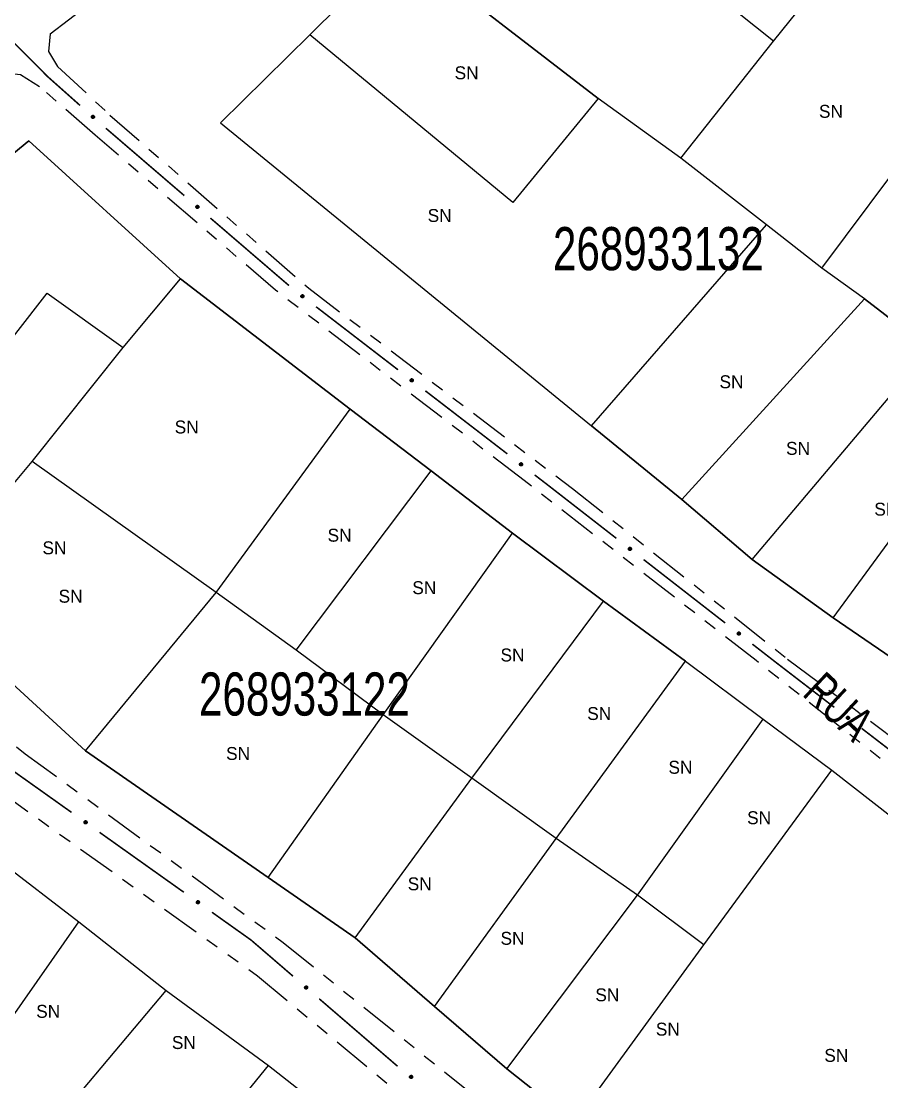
# Model space of a CAD drawing. Extents: x 207981 to 210201, y 4876477 to 4878908.
# Drawn here: x 209409.4 to 209509.3, y 4877421.4 to 4877544.4 of the extents above; entities that cross this region are included whole.
import ezdxf
from ezdxf.enums import TextEntityAlignment as Align

# ---------------------------------------------------------------- set-up
doc = ezdxf.new("R2010")
doc.units = 0
doc.header["$LTSCALE"] = 1.5
doc.header["$MEASUREMENT"] = 0
doc.linetypes.add('TRACO_25', pattern=[8, 3, -1, 1, -1, 1, -1])
for name, color, linetype in [('CD_MALHA_LOTES', 7, 'CONTINUOUS'), ('CD_TXT_QUADRA', 255, 'CONTINUOUS'), ('RU-QUADRA', 210, 'CONTINUOUS'), ('SV-EIXO-RUA-N-PAV', 6, 'CONTINUOUS'), ('SV-EST-MUNIC-PAV', 20, 'CONTINUOUS'), ('SV-RUA-NAO-PAV', 7, 'CONTINUOUS'), ('SV-TXT-RUA-N-PAV', 7, 'CONTINUOUS'), ('Th_NmrPort', 1, 'CONTINUOUS')]:
    doc.layers.add(name, color=color, linetype=linetype)
doc.styles.add('ARIAL', font='ARIAL.SHX')

msp = doc.modelspace()

# ---------------------------------------------------------------- linework, layer by layer
at = {"layer": 'CD_MALHA_LOTES', "linetype": 'Continuous', "flags": 128}
for points in [[(209496.668426, 4877542.118228), (209466.853167, 4877565.89801)], [(209496.668426, 4877542.118228), (209508.618672, 4877556.965503)], [(209442.892321, 4877542.842485), (209453.333698, 4877553.223507)], [(209476.328867, 4877535.479203), (209453.333698, 4877553.223507)], [(209502.281421, 4877515.803546), (209524.491978, 4877545.498095)], [(209442.892321, 4877542.842485), (209432.5113, 4877532.642528)], [(209466.430684, 4877523.408248), (209442.892321, 4877542.842485)], [(209485.925276, 4877528.538403), (209496.668426, 4877542.118228)], [(209476.328867, 4877535.479203), (209466.430684, 4877523.408248)], [(209485.925276, 4877528.538403), (209476.328867, 4877535.479203)], [(209432.5113, 4877532.642528), (209475.544255, 4877497.516049)], [(209410.2678, 4877530.556582), (209387.368751, 4877511.783071)], [(209427.882453, 4877514.564332), (209410.2678, 4877530.556582)], [(209495.883814, 4877520.812992), (209485.925276, 4877528.538403)], [(209475.544255, 4877497.516049), (209495.883814, 4877520.812992)], [(209502.281421, 4877515.803546), (209495.883814, 4877520.812992)], [(209507.230512, 4877512.242614), (209502.281421, 4877515.803546)], [(209421.207427, 4877506.591383), (209427.882453, 4877514.564332)], [(209447.536698, 4877499.452814), (209427.882453, 4877514.564332)], [(209400.904222, 4877498.154892), (209412.400101, 4877512.895575)], [(209412.400101, 4877512.895575), (209421.207427, 4877506.591383)], [(209486.045986, 4877488.945671), (209507.230512, 4877512.242614)], [(209514.835214, 4877506.388201), (209507.230512, 4877512.242614)], [(209410.638635, 4877493.380394), (209421.207427, 4877506.591383)], [(209494.193881, 4877482.004871), (209514.835214, 4877506.388201)], [(209503.609226, 4877475.245137), (209522.198497, 4877500.594142)], [(209432.007991, 4877478.176167), (209447.536698, 4877499.452814)], [(209456.946631, 4877492.267889), (209447.536698, 4877499.452814)], [(209486.045986, 4877488.945671), (209475.544255, 4877497.516049)], [(209404.797987, 4877486.427241), (209410.638635, 4877493.380394)], [(209432.007991, 4877478.176167), (209410.638635, 4877493.380394)], [(209441.278861, 4877471.50114), (209456.946631, 4877492.267889)], [(209466.402918, 4877485.036611), (209456.946631, 4877492.267889)], [(209494.193881, 4877482.004871), (209486.045986, 4877488.945671)], [(209451.384109, 4877463.991736), (209466.402918, 4877485.036611)], [(209476.97171, 4877477.156371), (209466.402918, 4877485.036611)], [(209503.609226, 4877475.245137), (209494.193881, 4877482.004871)], [(209416.850118, 4877459.819844), (209432.007991, 4877478.176167)], [(209441.278861, 4877471.50114), (209432.007991, 4877478.176167)], [(209397.381291, 4877477.619915), (209416.850118, 4877459.819844)], [(209461.674775, 4877456.621394), (209476.97171, 4877477.156371)], [(209486.474352, 4877470.203219), (209476.97171, 4877477.156371)], [(209513.26599, 4877468.606111), (209503.609226, 4877475.245137)], [(209451.384109, 4877463.991736), (209441.278861, 4877471.50114)], [(209471.455542, 4877449.621887), (209486.474352, 4877470.203219)], [(209486.474352, 4877470.203219), (209495.467096, 4877463.481838)], [(209438.034056, 4877445.125515), (209451.384109, 4877463.991736)], [(209461.674775, 4877456.621394), (209451.384109, 4877463.991736)], [(209480.91183, 4877443.085924), (209495.467096, 4877463.481838)], [(209495.467096, 4877463.481838), (209503.440044, 4877457.548481)], [(209416.850118, 4877459.819844), (209438.034056, 4877445.125515)], [(209488.606652, 4877437.29163), (209503.440044, 4877457.548481)], [(209503.440044, 4877457.548481), (209538.715704, 4877430.060352)], [(209448.139304, 4877438.126008), (209461.674775, 4877456.621394)], [(209471.455542, 4877449.621887), (209461.674775, 4877456.621394)], [(209457.348369, 4877430.15306), (209471.455542, 4877449.621887)], [(209480.91183, 4877443.085924), (209471.455542, 4877449.621887)], [(209406.791224, 4877447.072398), (209416.062094, 4877439.980182)], [(209438.034056, 4877445.125515), (209448.139304, 4877438.126008)], [(209465.738506, 4877422.921782), (209480.91183, 4877443.085924)], [(209488.606652, 4877437.29163), (209480.91183, 4877443.085924)], [(209401.506828, 4877419.213434), (209416.062094, 4877439.980182)], [(209416.062094, 4877439.980182), (209426.213697, 4877432.007234)], [(209448.139304, 4877438.126008), (209457.348369, 4877430.15306)], [(209473.587843, 4877416.710299), (209488.606652, 4877437.29163)], [(209409.665194, 4877412.35299), (209426.213697, 4877432.007234)], [(209426.213697, 4877432.007234), (209438.08041, 4877423.292616)], [(209457.348369, 4877430.15306), (209465.738506, 4877422.921782)], [(209421.300136, 4877402.664931), (209438.08041, 4877423.292616)], [(209438.08041, 4877423.292616), (209447.073154, 4877416.246755)], [(209465.738506, 4877422.921782), (209473.587843, 4877416.710299)]]:
    msp.add_lwpolyline(points, dxfattribs=at)
at = {"layer": 'RU-QUADRA', "linetype": 'Continuous'}
for points in [[(209453.333698, 4877553.223507), (209442.892321, 4877542.842485), (209432.5113, 4877532.642528), (209475.544255, 4877497.516049), (209486.045986, 4877488.945671), (209494.193881, 4877482.004871), (209503.609226, 4877475.245137), (209513.26599, 4877468.606111), (209521.836368, 4877462.449924), (209548.392469, 4877442.713913), (209567.042095, 4877467.278306)], [(209453.333698, 4877553.223507), (209476.328867, 4877535.479203)], [(209495.883814, 4877520.812992), (209485.925276, 4877528.538403)], [(209502.281421, 4877515.803546), (209495.883814, 4877520.812992)], [(209507.230512, 4877512.242614), (209502.281421, 4877515.803546)], [(209507.230512, 4877512.242614), (209514.835214, 4877506.388201)]]:
    msp.add_lwpolyline(points, dxfattribs=at)
at = {"layer": 'RU-QUADRA', "linetype": 'Continuous', "flags": 128}
for points in [[(209485.925276, 4877528.538403), (209476.328867, 4877535.479203)], [(209368.409822, 4877413.650912), (209359.834268, 4877421.438442), (209340.180023, 4877437.801528), (209314.777839, 4877460.700577), (209319.969526, 4877464.918823), (209328.498727, 4877471.408432), (209335.822714, 4877476.878245), (209340.365441, 4877480.679302), (209352.232154, 4877489.579337), (209367.52909, 4877477.527206), (209377.170794, 4877470.203219), (209388.064067, 4877461.395892), (209397.334937, 4877454.489094), (209406.791224, 4877447.072398), (209416.062094, 4877439.980182), (209426.213697, 4877432.007234), (209438.08041, 4877423.292616), (209447.073154, 4877416.246755)]]:
    msp.add_lwpolyline(points, dxfattribs=at)
msp.add_lwpolyline([(209538.715704, 4877430.060352), (209509.04892, 4877390.149256), (209473.587843, 4877416.710299), (209465.738506, 4877422.921782), (209457.348369, 4877430.15306), (209448.139304, 4877438.126008), (209438.034056, 4877445.125515), (209416.850118, 4877459.819844), (209397.381291, 4877477.619915), (209394.507321, 4877480.308467), (209390.242721, 4877484.202232), (209376.104644, 4877501.955948), (209387.368751, 4877511.783071), (209410.2678, 4877530.556582), (209427.882453, 4877514.564332), (209447.536698, 4877499.452814), (209456.946631, 4877492.267889), (209466.402918, 4877485.036611), (209476.97171, 4877477.156371), (209486.474352, 4877470.203219), (209495.467096, 4877463.481838), (209503.440044, 4877457.548481)], close=True, dxfattribs=at)
at = {"layer": 'SV-EIXO-RUA-N-PAV', "const_width": 0.18}
for points in [[(209412.516314, 4877537.949835), (209408.228954, 4877542.237196)], [(209413.216455, 4877537.327488), (209412.516314, 4877537.949835)], [(209416.206092, 4877534.670033), (209413.216455, 4877537.327488)], [(209428.307961, 4877524.20423), (209419.20498, 4877532.023164)], [(209440.44527, 4877513.778985), (209431.342289, 4877521.597919)], [(209453.110586, 4877504.003235), (209443.597759, 4877511.318023)], [(209465.794356, 4877494.250185), (209456.281529, 4877501.564973)], [(209470.484642, 4877490.643639), (209468.965298, 4877491.811923)], [(209470.550503, 4877490.592446), (209470.484642, 4877490.643639)], [(209478.445845, 4877484.455381), (209470.550503, 4877490.592446)], [(209491.078393, 4877474.636077), (209481.603982, 4877482.000555)], [(209496.69104, 4877470.273355), (209494.23653, 4877472.181251)], [(209497.397562, 4877469.73017), (209496.69104, 4877470.273355)], [(209503.739821, 4877464.854132), (209497.397562, 4877469.73017)], [(209516.42434, 4877455.102055), (209506.910951, 4877462.416113)], [(209415.214658, 4877452.668821), (209407.878422, 4877457.882231)], [(209428.256855, 4877443.400536), (209418.475207, 4877450.35175)], [(209436.060375, 4877437.855056), (209431.517404, 4877441.083465)], [(209436.383746, 4877437.576597), (209436.060375, 4877437.855056)], [(209440.930359, 4877433.661458), (209436.383746, 4877437.576597)], [(209453.05466, 4877423.221088), (209443.961434, 4877431.051366)]]:
    msp.add_lwpolyline(points, dxfattribs=at)
at = {"layer": 'SV-EIXO-RUA-N-PAV'}
for points in [[(209417.735165, 4877533.163574), (209417.686387, 4877533.16001), (209417.643736, 4877533.166922), (209417.609821, 4877533.182926), (209417.58354, 4877533.204882), (209417.559183, 4877533.230373), (209417.540296, 4877533.261491), (209417.526984, 4877533.300672), (209417.523065, 4877533.349578), (209417.533018, 4877533.392805), (209417.546929, 4877533.426894), (209417.568246, 4877533.455616), (209417.593405, 4877533.478863), (209417.626377, 4877533.497413), (209417.666215, 4877533.510516), (209417.715488, 4877533.513266), (209417.757255, 4877533.506203), (209417.789652, 4877533.489862), (209417.818393, 4877533.468248), (209417.842948, 4877533.441926), (209417.861311, 4877533.411273), (209417.874432, 4877533.371139), (209417.876501, 4877533.322471), (209417.869932, 4877533.280733), (209417.854051, 4877533.248115), (209417.832135, 4877533.220299), (209417.806865, 4877533.195558), (209417.776375, 4877533.17527), (209417.735165, 4877533.163574)], [(209429.862392, 4877522.72395), (209429.813682, 4877522.719559), (209429.770919, 4877522.725746), (209429.736738, 4877522.741171), (209429.710088, 4877522.762678), (209429.685301, 4877522.787752), (209429.665888, 4877522.818545), (209429.651913, 4877522.857494), (209429.647165, 4877522.906327), (209429.656382, 4877522.949716), (209429.669712, 4877522.984036), (209429.690538, 4877523.013117), (209429.715299, 4877523.036788), (209429.747952, 4877523.055895), (209429.787561, 4877523.069672), (209429.83678, 4877523.073258), (209429.878662, 4877523.066905), (209429.911331, 4877523.051117), (209429.940435, 4877523.029994), (209429.965433, 4877523.004093), (209429.984315, 4877522.973756), (209429.998115, 4877522.933851), (209430.00101, 4877522.885225), (209429.995151, 4877522.843381), (209429.979825, 4877522.810498), (209429.958385, 4877522.782314), (209429.933539, 4877522.757147), (209429.903398, 4877522.736344), (209429.862392, 4877522.72395)], [(209442.059087, 4877512.362307), (209442.010685, 4877512.355286), (209441.967651, 4877512.359149), (209441.932685, 4877512.372702), (209441.90491, 4877512.392735), (209441.878802, 4877512.41643), (209441.857751, 4877512.446127), (209441.841688, 4877512.484263), (209441.834304, 4877512.532767), (209441.841159, 4877512.576592), (209441.852612, 4877512.611583), (209441.871834, 4877512.641748), (209441.895278, 4877512.666724), (209441.926848, 4877512.687571), (209441.965654, 4877512.703472), (209442.014607, 4877512.709716), (209442.056771, 4877512.705639), (209442.090247, 4877512.691642), (209442.120451, 4877512.672126), (209442.146814, 4877512.647616), (209442.16731, 4877512.618345), (209442.18325, 4877512.579245), (209442.188773, 4877512.530847), (209442.185187, 4877512.488747), (209442.171664, 4877512.455083), (209442.15178, 4877512.42578), (209442.128333, 4877512.399306), (209442.099361, 4877512.376902), (209442.059087, 4877512.362307)], [(209454.742857, 4877502.609257), (209454.694455, 4877502.602235), (209454.65142, 4877502.606099), (209454.616455, 4877502.619652), (209454.588679, 4877502.639685), (209454.562572, 4877502.66338), (209454.541521, 4877502.693077), (209454.525458, 4877502.731213), (209454.518074, 4877502.779717), (209454.524929, 4877502.823542), (209454.536382, 4877502.858533), (209454.555604, 4877502.888698), (209454.579047, 4877502.913674), (209454.610618, 4877502.93452), (209454.649424, 4877502.950421), (209454.698376, 4877502.956666), (209454.74054, 4877502.952589), (209454.774017, 4877502.938592), (209454.804221, 4877502.919076), (209454.830584, 4877502.894565), (209454.85108, 4877502.865295), (209454.867019, 4877502.826195), (209454.872543, 4877502.777797), (209454.868957, 4877502.735697), (209454.855433, 4877502.702033), (209454.83555, 4877502.67273), (209454.812102, 4877502.646256), (209454.783131, 4877502.623852), (209454.742857, 4877502.609257)], [(209467.426626, 4877492.856206), (209467.378225, 4877492.849185), (209467.33519, 4877492.853048), (209467.300224, 4877492.866601), (209467.272449, 4877492.886634), (209467.246342, 4877492.91033), (209467.225291, 4877492.940027), (209467.209228, 4877492.978162), (209467.201844, 4877493.026667), (209467.208699, 4877493.070491), (209467.220152, 4877493.105482), (209467.239373, 4877493.135648), (209467.262817, 4877493.160624), (209467.294388, 4877493.18147), (209467.333194, 4877493.197371), (209467.382146, 4877493.203616), (209467.42431, 4877493.199539), (209467.457786, 4877493.185542), (209467.48799, 4877493.166026), (209467.514354, 4877493.141515), (209467.53485, 4877493.112245), (209467.550789, 4877493.073145), (209467.556312, 4877493.024747), (209467.552726, 4877492.982647), (209467.539203, 4877492.948983), (209467.51932, 4877492.91968), (209467.495872, 4877492.893205), (209467.466901, 4877492.870802), (209467.426626, 4877492.856206)], [(209480.070797, 4877483.052878), (209480.022359, 4877483.04611), (209479.979345, 4877483.050199), (209479.944451, 4877483.063934), (209479.916781, 4877483.084113), (209479.890798, 4877483.107944), (209479.869903, 4877483.137751), (209479.85404, 4877483.17597), (209479.84691, 4877483.224512), (209479.853994, 4877483.268301), (209479.86563, 4877483.303231), (209479.885009, 4877483.333296), (209479.908583, 4877483.358149), (209479.940263, 4877483.378829), (209479.979151, 4877483.394527), (209480.028136, 4877483.400515), (209480.070278, 4877483.396218), (209480.10368, 4877483.382046), (209480.133782, 4877483.362372), (209480.160016, 4877483.337724), (209480.180359, 4877483.308347), (209480.196094, 4877483.269163), (209480.201363, 4877483.220737), (209480.197557, 4877483.178657), (209480.183858, 4877483.145064), (209480.163821, 4877483.115865), (209480.140235, 4877483.089514), (209480.111147, 4877483.067262), (209480.070797, 4877483.052878)], [(209492.703345, 4877473.233574), (209492.654907, 4877473.226806), (209492.611893, 4877473.230895), (209492.576999, 4877473.24463), (209492.549329, 4877473.264809), (209492.523346, 4877473.28864), (209492.502451, 4877473.318447), (209492.486588, 4877473.356666), (209492.479458, 4877473.405208), (209492.486542, 4877473.448997), (209492.498178, 4877473.483927), (209492.517557, 4877473.513992), (209492.541131, 4877473.538845), (209492.572811, 4877473.559525), (209492.611699, 4877473.575223), (209492.660684, 4877473.581211), (209492.702826, 4877473.576914), (209492.736228, 4877473.562742), (209492.76633, 4877473.543068), (209492.792564, 4877473.51842), (209492.812907, 4877473.489043), (209492.828642, 4877473.449859), (209492.833911, 4877473.401433), (209492.830105, 4877473.359353), (209492.816406, 4877473.32576), (209492.796369, 4877473.296561), (209492.772783, 4877473.27021), (209492.743695, 4877473.247958), (209492.703345, 4877473.233574)], [(209505.372199, 4877463.460278), (209505.323797, 4877463.453253), (209505.280762, 4877463.457113), (209505.245796, 4877463.470663), (209505.218019, 4877463.490694), (209505.19191, 4877463.514388), (209505.170857, 4877463.544083), (209505.154791, 4877463.582218), (209505.147403, 4877463.630721), (209505.154254, 4877463.674546), (209505.165705, 4877463.709538), (209505.184924, 4877463.739705), (209505.208366, 4877463.764683), (209505.239935, 4877463.785532), (209505.27874, 4877463.801436), (209505.327692, 4877463.807684), (209505.369856, 4877463.803611), (209505.403333, 4877463.789616), (209505.433539, 4877463.770102), (209505.459904, 4877463.745594), (209505.480402, 4877463.716325), (209505.496345, 4877463.677226), (209505.501872, 4877463.628829), (209505.498289, 4877463.586728), (209505.484768, 4877463.553063), (209505.464887, 4877463.523759), (209505.441441, 4877463.497282), (209505.412472, 4877463.474877), (209505.372199, 4877463.460278)], [(209416.898286, 4877451.337325), (209416.850183, 4877451.328485), (209416.807033, 4877451.330724), (209416.771581, 4877451.342951), (209416.743071, 4877451.361923), (209416.71609, 4877451.384618), (209416.693935, 4877451.413501), (209416.676446, 4877451.451004), (209416.66724, 4877451.499196), (209416.672439, 4877451.543248), (209416.682566, 4877451.578645), (209416.700638, 4877451.609513), (209416.723124, 4877451.635355), (209416.753887, 4877451.657376), (209416.792066, 4877451.674728), (209416.840749, 4877451.682812), (209416.883036, 4877451.680327), (209416.917016, 4877451.667601), (209416.947934, 4877451.649236), (209416.975202, 4877451.625736), (209416.996786, 4877451.597259), (209417.014187, 4877451.558787), (209417.02153, 4877451.510631), (209417.019532, 4877451.468426), (209417.007287, 4877451.434277), (209416.988522, 4877451.404245), (209416.966088, 4877451.376906), (209416.937981, 4877451.353427), (209416.898286, 4877451.337325)], [(209429.940482, 4877442.06904), (209429.892379, 4877442.060201), (209429.84923, 4877442.06244), (209429.813778, 4877442.074666), (209429.785268, 4877442.093638), (209429.758286, 4877442.116333), (209429.736132, 4877442.145216), (209429.718643, 4877442.18272), (209429.709437, 4877442.230911), (209429.714636, 4877442.274963), (209429.724763, 4877442.310361), (209429.742835, 4877442.341229), (209429.765321, 4877442.36707), (209429.796084, 4877442.389091), (209429.834263, 4877442.406443), (209429.882945, 4877442.414527), (209429.925233, 4877442.412042), (209429.959213, 4877442.399316), (209429.990131, 4877442.380951), (209430.017399, 4877442.357452), (209430.038983, 4877442.328974), (209430.056384, 4877442.290502), (209430.063727, 4877442.242347), (209430.061729, 4877442.200142), (209430.049484, 4877442.165992), (209430.030718, 4877442.135961), (209430.008285, 4877442.108622), (209429.980178, 4877442.085142), (209429.940482, 4877442.06904)], [(209442.482943, 4877432.179242), (209442.434227, 4877432.174911), (209442.391472, 4877432.181151), (209442.35731, 4877432.196619), (209442.330687, 4877432.21816), (209442.305931, 4877432.243264), (209442.286557, 4877432.274081), (209442.27263, 4877432.313048), (209442.267943, 4877432.361886), (209442.277214, 4877432.405264), (209442.290587, 4877432.439567), (209442.311449, 4877432.468622), (209442.33624, 4877432.492262), (209442.368917, 4877432.511328), (209442.408543, 4877432.525056), (209442.457766, 4877432.528581), (209442.49964, 4877432.522176), (209442.53229, 4877432.506347), (209442.561367, 4877432.485188), (209442.586333, 4877432.459255), (209442.605177, 4877432.428895), (209442.618927, 4877432.388972), (209442.621762, 4877432.340343), (209442.61585, 4877432.298506), (209442.600484, 4877432.265643), (209442.579008, 4877432.237485), (209442.554131, 4877432.21235), (209442.523964, 4877432.191585), (209442.482943, 4877432.179242)], [(209454.676867, 4877421.814498), (209454.628484, 4877421.807348), (209454.585439, 4877421.811096), (209454.550437, 4877421.824556), (209454.522609, 4877421.844515), (209454.496438, 4877421.868141), (209454.475308, 4877421.897781), (209454.459144, 4877421.935874), (209454.45163, 4877421.984358), (209454.458368, 4877422.028201), (209454.469728, 4877422.063223), (209454.488869, 4877422.093439), (209454.512246, 4877422.118478), (209454.543761, 4877422.139408), (209454.582525, 4877422.155413), (209454.63146, 4877422.161788), (209454.673635, 4877422.157823), (209454.707149, 4877422.143915), (209454.737404, 4877422.12448), (209454.763833, 4877422.10004), (209454.784407, 4877422.070824), (209454.800451, 4877422.031767), (209454.806103, 4877421.983384), (209454.802629, 4877421.941274), (209454.789196, 4877421.907574), (209454.76939, 4877421.878218), (209454.746013, 4877421.851682), (209454.717102, 4877421.829201), (209454.676867, 4877421.814498)]]:
    msp.add_lwpolyline(points, close=True, dxfattribs=at)
for points in [[(209417.841438, 4877533.236255), (209417.560637, 4877533.44204)], [(209417.854051, 4877533.248115), (209417.568246, 4877533.455616)], [(209417.859909, 4877533.267304), (209417.583414, 4877533.46561)], [(209417.869932, 4877533.280733), (209417.593405, 4877533.478863)], [(209417.87226, 4877533.303792), (209417.614123, 4877533.48578)], [(209417.876501, 4877533.322471), (209417.626377, 4877533.497413)], [(209417.87158, 4877533.348213), (209417.648912, 4877533.502325)], [(209417.874432, 4877533.371139), (209417.666215, 4877533.510516)], [(209417.862175, 4877533.393087), (209417.696958, 4877533.507084)], [(209417.861311, 4877533.411273), (209417.715488, 4877533.513266)], [(209417.848464, 4877533.429008), (209417.741492, 4877533.505837)], [(209417.842948, 4877533.441926), (209417.757255, 4877533.506203)], [(209417.776375, 4877533.17527), (209417.523065, 4877533.349578)], [(209417.735165, 4877533.163574), (209417.526984, 4877533.300672)], [(209417.756336, 4877533.171324), (209417.528908, 4877533.32419)], [(209417.788179, 4877533.188662), (209417.531175, 4877533.367817)], [(209417.806865, 4877533.195558), (209417.533018, 4877533.392805)], [(209417.708517, 4877533.162712), (209417.539447, 4877533.276483)], [(209417.686387, 4877533.16001), (209417.540296, 4877533.261491)], [(209417.815941, 4877533.209626), (209417.542506, 4877533.405212)], [(209417.832135, 4877533.220299), (209417.546929, 4877533.426894)], [(209417.662056, 4877533.163845), (209417.557011, 4877533.240788)], [(209417.643736, 4877533.166922), (209417.559183, 4877533.230373)], [(209429.903398, 4877522.736344), (209429.647165, 4877522.906327)], [(209429.862392, 4877522.72395), (209429.651913, 4877522.857494)], [(209429.883429, 4877522.732059), (209429.653438, 4877522.881041)], [(209429.914972, 4877522.749935), (209429.654963, 4877522.9247)], [(209429.933539, 4877522.757147), (209429.656382, 4877522.949716)], [(209429.835762, 4877522.722637), (209429.664785, 4877522.83352)], [(209429.942375, 4877522.771367), (209429.665659, 4877522.962282)], [(209429.813682, 4877522.719559), (209429.665888, 4877522.818545)], [(209429.958385, 4877522.782314), (209429.669712, 4877522.984036)], [(209429.789289, 4877522.722981), (209429.682953, 4877522.798129)], [(209429.967416, 4877522.798426), (209429.683162, 4877522.999413)], [(209429.770919, 4877522.725746), (209429.685301, 4877522.787752)], [(209429.979825, 4877522.810498), (209429.690538, 4877523.013117)], [(209429.985356, 4877522.829784), (209429.705535, 4877523.023366)], [(209429.995151, 4877522.843381), (209429.715299, 4877523.036788)], [(209429.997087, 4877522.866477), (209429.735897, 4877523.044055)], [(209430.00101, 4877522.885225), (209429.747952, 4877523.055895)], [(209429.995653, 4877522.910879), (209429.770399, 4877523.061188)], [(209429.998115, 4877522.933851), (209429.787561, 4877523.069672)], [(209429.985487, 4877522.955587), (209429.818358, 4877523.066762)], [(209429.984315, 4877522.973756), (209429.83678, 4877523.073258)], [(209429.971168, 4877522.99127), (209429.862907, 4877523.066272)], [(209429.965433, 4877523.004093), (209429.878662, 4877523.066905)], [(209442.099361, 4877512.376902), (209441.834304, 4877512.532767)], [(209442.110184, 4877512.391099), (209441.841097, 4877512.551536)], [(209442.128333, 4877512.399306), (209441.841159, 4877512.576592)], [(209442.136386, 4877512.413983), (209441.849742, 4877512.589641)], [(209442.15178, 4877512.42578), (209441.852612, 4877512.611583)], [(209442.159926, 4877512.442357), (209441.86521, 4877512.627665)], [(209442.171664, 4877512.455083), (209441.871834, 4877512.641748)], [(209442.176143, 4877512.474641), (209441.886254, 4877512.652794)], [(209442.185187, 4877512.488747), (209441.895278, 4877512.666724)], [(209442.18587, 4877512.511914), (209441.915452, 4877512.675096)], [(209442.188773, 4877512.530847), (209441.926848, 4877512.687571)], [(209442.182035, 4877512.556174), (209441.948977, 4877512.694071)], [(209442.18325, 4877512.579245), (209441.965654, 4877512.703472)], [(209442.169464, 4877512.600266), (209441.996563, 4877512.702233)], [(209442.16731, 4877512.618345), (209442.014607, 4877512.709716)], [(209442.153235, 4877512.635122), (209442.041073, 4877512.704155)], [(209442.146814, 4877512.647616), (209442.056771, 4877512.705639)], [(209442.059087, 4877512.362307), (209441.841688, 4877512.484263)], [(209442.079654, 4877512.371543), (209441.841937, 4877512.507858)], [(209442.032567, 4877512.359554), (209441.855839, 4877512.461021)], [(209442.010685, 4877512.355286), (209441.857751, 4877512.446127)], [(209441.986144, 4877512.357382), (209441.875896, 4877512.426664)], [(209441.967651, 4877512.359149), (209441.878802, 4877512.41643)], [(209454.783131, 4877502.623852), (209454.518074, 4877502.779717)], [(209454.793953, 4877502.638049), (209454.524867, 4877502.798486)], [(209454.812102, 4877502.646256), (209454.524929, 4877502.823542)], [(209454.742857, 4877502.609257), (209454.525458, 4877502.731213)], [(209454.763424, 4877502.618492), (209454.525707, 4877502.754808)], [(209454.820156, 4877502.660933), (209454.533512, 4877502.836591)], [(209454.83555, 4877502.67273), (209454.536382, 4877502.858533)], [(209454.716337, 4877502.606503), (209454.539609, 4877502.707971)], [(209454.694455, 4877502.602235), (209454.541521, 4877502.693077)], [(209454.843695, 4877502.689307), (209454.54898, 4877502.874615)], [(209454.855433, 4877502.702033), (209454.555604, 4877502.888698)], [(209454.859913, 4877502.72159), (209454.570024, 4877502.899744)], [(209454.868957, 4877502.735697), (209454.579047, 4877502.913674)], [(209454.86964, 4877502.758864), (209454.599222, 4877502.922046)], [(209454.872543, 4877502.777797), (209454.610618, 4877502.93452)], [(209454.865805, 4877502.803124), (209454.632746, 4877502.941021)], [(209454.867019, 4877502.826195), (209454.649424, 4877502.950421)], [(209454.853234, 4877502.847216), (209454.680333, 4877502.949183)], [(209454.85108, 4877502.865295), (209454.698376, 4877502.956666)], [(209454.837004, 4877502.882072), (209454.724843, 4877502.951104)], [(209454.830584, 4877502.894565), (209454.74054, 4877502.952589)], [(209454.669913, 4877502.604332), (209454.559666, 4877502.673614)], [(209454.65142, 4877502.606099), (209454.562572, 4877502.66338)], [(209467.466901, 4877492.870802), (209467.201844, 4877493.026667)], [(209467.477723, 4877492.884999), (209467.208636, 4877493.045435)], [(209467.495872, 4877492.893205), (209467.208699, 4877493.070491)], [(209467.426626, 4877492.856206), (209467.209228, 4877492.978162)], [(209467.447193, 4877492.865442), (209467.209476, 4877493.001758)], [(209467.503925, 4877492.907883), (209467.217282, 4877493.083541)], [(209467.51932, 4877492.91968), (209467.220152, 4877493.105482)], [(209467.400106, 4877492.853453), (209467.223379, 4877492.95492)], [(209467.378225, 4877492.849185), (209467.225291, 4877492.940027)], [(209467.527465, 4877492.936257), (209467.232749, 4877493.121565)], [(209467.539203, 4877492.948983), (209467.239373, 4877493.135648)], [(209467.353683, 4877492.851282), (209467.243435, 4877492.920564)], [(209467.33519, 4877492.853048), (209467.246342, 4877492.91033)], [(209467.543682, 4877492.96854), (209467.253793, 4877493.146694)], [(209467.552726, 4877492.982647), (209467.262817, 4877493.160624)], [(209467.553409, 4877493.005814), (209467.282991, 4877493.168996)], [(209467.556312, 4877493.024747), (209467.294388, 4877493.18147)], [(209467.549574, 4877493.050074), (209467.316516, 4877493.187971)], [(209467.550789, 4877493.073145), (209467.333194, 4877493.197371)], [(209467.537003, 4877493.094165), (209467.364103, 4877493.196133)], [(209467.53485, 4877493.112245), (209467.382146, 4877493.203616)], [(209467.520774, 4877493.129022), (209467.408612, 4877493.198054)], [(209467.514354, 4877493.141515), (209467.42431, 4877493.199539)], [(209480.111147, 4877483.067262), (209479.84691, 4877483.224512)], [(209480.122043, 4877483.081403), (209479.8538, 4877483.243245)], [(209480.140235, 4877483.089514), (209479.853994, 4877483.268301)], [(209480.070797, 4877483.052878), (209479.85404, 4877483.17597)], [(209480.091412, 4877483.062006), (209479.854412, 4877483.199564)], [(209480.148365, 4877483.104149), (209479.862645, 4877483.281305)], [(209480.163821, 4877483.115865), (209479.86563, 4877483.303231)], [(209480.044263, 4877483.050264), (209479.868069, 4877483.152655)], [(209480.022359, 4877483.04611), (209479.869903, 4877483.137751)], [(209480.172053, 4877483.1324), (209479.878311, 4877483.319247)], [(209480.183858, 4877483.145064), (209479.885009, 4877483.333296)], [(209479.997829, 4877483.048335), (209479.887945, 4877483.118194)], [(209479.979345, 4877483.050199), (209479.890798, 4877483.107944)], [(209480.188439, 4877483.164598), (209479.899487, 4877483.344266)], [(209480.197557, 4877483.178657), (209479.908583, 4877483.358149)], [(209480.198361, 4877483.20182), (209479.928801, 4877483.366415)], [(209480.201363, 4877483.220737), (209479.940263, 4877483.378829)], [(209480.194758, 4877483.246099), (209479.962424, 4877483.385214)], [(209480.196094, 4877483.269163), (209479.979151, 4877483.394527)], [(209480.182418, 4877483.290256), (209480.010053, 4877483.393127)], [(209480.180359, 4877483.308347), (209480.028136, 4877483.400515)], [(209480.166371, 4877483.325197), (209480.054573, 4877483.394815)], [(209480.160016, 4877483.337724), (209480.070278, 4877483.396218)], [(209492.743695, 4877473.247958), (209492.479458, 4877473.405208)], [(209492.754591, 4877473.262099), (209492.486348, 4877473.423941)], [(209492.772783, 4877473.27021), (209492.486542, 4877473.448997)], [(209492.703345, 4877473.233574), (209492.486588, 4877473.356666)], [(209492.72396, 4877473.242702), (209492.48696, 4877473.38026)], [(209492.780914, 4877473.284845), (209492.495193, 4877473.462001)], [(209492.796369, 4877473.296561), (209492.498178, 4877473.483927)], [(209492.676811, 4877473.23096), (209492.500617, 4877473.333351)], [(209492.654907, 4877473.226806), (209492.502451, 4877473.318447)], [(209492.804601, 4877473.313096), (209492.510859, 4877473.499943)], [(209492.816406, 4877473.32576), (209492.517557, 4877473.513992)], [(209492.630377, 4877473.229031), (209492.520493, 4877473.29889)], [(209492.611893, 4877473.230895), (209492.523346, 4877473.28864)], [(209492.820987, 4877473.345294), (209492.532035, 4877473.524962)], [(209492.830105, 4877473.359353), (209492.541131, 4877473.538845)], [(209492.830909, 4877473.382516), (209492.561349, 4877473.547111)], [(209492.833911, 4877473.401433), (209492.572811, 4877473.559525)], [(209492.827306, 4877473.426795), (209492.594972, 4877473.56591)], [(209492.828642, 4877473.449859), (209492.611699, 4877473.575223)], [(209492.814966, 4877473.470952), (209492.642601, 4877473.573823)], [(209492.812907, 4877473.489043), (209492.660684, 4877473.581211)], [(209492.798919, 4877473.505893), (209492.687121, 4877473.575511)], [(209492.792564, 4877473.51842), (209492.702826, 4877473.576914)], [(209505.412472, 4877463.474877), (209505.147403, 4877463.630721)], [(209505.423293, 4877463.489075), (209505.154194, 4877463.649491)], [(209505.441441, 4877463.497282), (209505.154254, 4877463.674546)], [(209505.372199, 4877463.460278), (209505.154791, 4877463.582218)], [(209505.392765, 4877463.469516), (209505.155037, 4877463.605813)], [(209505.449494, 4877463.51196), (209505.162837, 4877463.687597)], [(209505.464887, 4877463.523759), (209505.165705, 4877463.709538)], [(209505.345679, 4877463.457523), (209505.168943, 4877463.558977)], [(209505.323797, 4877463.453253), (209505.170857, 4877463.544083)], [(209505.473031, 4877463.540337), (209505.178301, 4877463.725622)], [(209505.484768, 4877463.553063), (209505.184924, 4877463.739705)], [(209505.299256, 4877463.455348), (209505.189003, 4877463.524622)], [(209505.280762, 4877463.457113), (209505.19191, 4877463.514388)], [(209505.489246, 4877463.572621), (209505.199343, 4877463.750752)], [(209505.498289, 4877463.586728), (209505.208366, 4877463.764683)], [(209505.49897, 4877463.609895), (209505.228539, 4877463.773057)], [(209505.501872, 4877463.628829), (209505.239935, 4877463.785532)], [(209505.495132, 4877463.654155), (209505.262063, 4877463.792034)], [(209505.496345, 4877463.677226), (209505.27874, 4877463.801436)], [(209505.482558, 4877463.698246), (209505.309649, 4877463.8002)], [(209505.480402, 4877463.716325), (209505.327692, 4877463.807684)], [(209505.466325, 4877463.733101), (209505.354158, 4877463.802125)], [(209505.459904, 4877463.745594), (209505.369856, 4877463.803611)], [(209416.937981, 4877451.353427), (209416.66724, 4877451.499196)], [(209416.966088, 4877451.376906), (209416.672439, 4877451.543248)], [(209416.948261, 4877451.368022), (209416.673321, 4877451.518207)], [(209416.91849, 4877451.347329), (209416.675806, 4877451.474592)], [(209416.898286, 4877451.337325), (209416.676446, 4877451.451004)], [(209416.973583, 4877451.391877), (209416.680525, 4877451.556611)], [(209416.988522, 4877451.404245), (209416.682566, 4877451.578645)], [(209416.871888, 4877451.333575), (209416.691463, 4877451.428312)], [(209416.850183, 4877451.328485), (209416.693935, 4877451.413501)], [(209416.996036, 4877451.421118), (209416.694549, 4877451.595191)], [(209417.007287, 4877451.434277), (209416.700638, 4877451.609513)], [(209416.825579, 4877451.329656), (209416.7128, 4877451.394735)], [(209417.011026, 4877451.453989), (209416.714631, 4877451.621095)], [(209416.807033, 4877451.330724), (209416.71609, 4877451.384618)], [(209417.019532, 4877451.468426), (209416.723124, 4877451.635355)], [(209417.019342, 4877451.491603), (209416.742968, 4877451.644481)], [(209417.02153, 4877451.510631), (209416.753887, 4877451.657376)], [(209417.013842, 4877451.535686), (209416.775754, 4877451.664705)], [(209417.014187, 4877451.558787), (209416.792066, 4877451.674728)], [(209416.999619, 4877451.579273), (209416.823, 4877451.674654)], [(209416.996786, 4877451.597259), (209416.840749, 4877451.682812)], [(209416.982088, 4877451.613494), (209416.867406, 4877451.678251)], [(209416.975202, 4877451.625736), (209416.883036, 4877451.680327)], [(209430.056384, 4877442.290502), (209429.834263, 4877442.406443)], [(209430.041816, 4877442.310989), (209429.865197, 4877442.40637)], [(209430.038983, 4877442.328974), (209429.882945, 4877442.414527)], [(209430.024285, 4877442.345209), (209429.909603, 4877442.409967)], [(209430.017399, 4877442.357452), (209429.925233, 4877442.412042)], [(209429.980178, 4877442.085142), (209429.709437, 4877442.230911)], [(209430.008285, 4877442.108622), (209429.714636, 4877442.274963)], [(209429.990458, 4877442.099737), (209429.715518, 4877442.249923)], [(209429.960687, 4877442.079044), (209429.718003, 4877442.206307)], [(209429.940482, 4877442.06904), (209429.718643, 4877442.18272)], [(209430.01578, 4877442.123592), (209429.722722, 4877442.288327)], [(209430.030718, 4877442.135961), (209429.724763, 4877442.310361)], [(209429.914085, 4877442.06529), (209429.73366, 4877442.160027)], [(209429.892379, 4877442.060201), (209429.736132, 4877442.145216)], [(209430.038233, 4877442.152833), (209429.736746, 4877442.326906)], [(209430.049484, 4877442.165992), (209429.742835, 4877442.341229)], [(209429.867776, 4877442.061371), (209429.754997, 4877442.126451)], [(209430.053223, 4877442.185704), (209429.756828, 4877442.35281)], [(209429.84923, 4877442.06244), (209429.758286, 4877442.116333)], [(209430.061729, 4877442.200142), (209429.765321, 4877442.36707)], [(209430.061539, 4877442.223318), (209429.785165, 4877442.376196)], [(209430.063727, 4877442.242347), (209429.796084, 4877442.389091)], [(209430.056039, 4877442.267402), (209429.817951, 4877442.396421)], [(209442.523964, 4877432.191585), (209442.267943, 4877432.361886)], [(209442.482943, 4877432.179242), (209442.27263, 4877432.313048)], [(209442.50399, 4877432.187324), (209442.274185, 4877432.336593)], [(209442.535555, 4877432.205161), (209442.275765, 4877432.38025)], [(209442.554131, 4877432.21235), (209442.277214, 4877432.405264)], [(209442.456311, 4877432.177961), (209442.285473, 4877432.289058)], [(209442.562985, 4877432.226559), (209442.286507, 4877432.417819)], [(209442.434227, 4877432.174911), (209442.286557, 4877432.274081)], [(209442.579008, 4877432.237485), (209442.290587, 4877432.439567)], [(209442.409839, 4877432.178363), (209442.303596, 4877432.253644)], [(209442.588059, 4877432.253586), (209442.304056, 4877432.454927)], [(209442.391472, 4877432.181151), (209442.305931, 4877432.243264)], [(209442.600484, 4877432.265643), (209442.311449, 4877432.468622)], [(209442.606039, 4877432.284922), (209442.326459, 4877432.478853)], [(209442.61585, 4877432.298506), (209442.33624, 4877432.492262)], [(209442.617815, 4877432.3216), (209442.356847, 4877432.499504)], [(209442.621762, 4877432.340343), (209442.368917, 4877432.511328)], [(209442.616436, 4877432.366004), (209442.391371, 4877432.516594)], [(209442.618927, 4877432.388972), (209442.408543, 4877432.525056)], [(209442.606326, 4877432.410724), (209442.439336, 4877432.522108)], [(209442.605177, 4877432.428895), (209442.457766, 4877432.528581)], [(209442.592051, 4877432.446426), (209442.483884, 4877432.521562)], [(209442.586333, 4877432.459255), (209442.49964, 4877432.522176)], [(209454.717102, 4877421.829201), (209454.45163, 4877421.984358)], [(209454.746013, 4877421.851682), (209454.458368, 4877422.028201)], [(209454.727886, 4877421.843427), (209454.458373, 4877422.003145)], [(209454.676867, 4877421.814498), (209454.459144, 4877421.935874)], [(209454.697409, 4877421.823789), (209454.459329, 4877421.95947)], [(209454.754028, 4877421.86638), (209454.466917, 4877422.041274)], [(209454.76939, 4877421.878218), (209454.469728, 4877422.063223)], [(209454.650354, 4877421.811674), (209454.473356, 4877421.91267)], [(209454.628484, 4877421.807348), (209454.475308, 4877421.897781)], [(209454.777491, 4877421.894817), (209454.482283, 4877422.079338)], [(209454.789196, 4877421.907574), (209454.488869, 4877422.093439)], [(209454.603937, 4877421.809379), (209454.493505, 4877421.878367)], [(209454.585439, 4877421.811096), (209454.496438, 4877421.868141)], [(209454.793623, 4877421.927143), (209454.50326, 4877422.104524)], [(209454.802629, 4877421.941274), (209454.512246, 4877422.118478)], [(209454.80325, 4877421.964443), (209454.532398, 4877422.126903)], [(209454.806103, 4877421.983384), (209454.543761, 4877422.139408)], [(209454.799297, 4877422.008692), (209454.565872, 4877422.145968)], [(209454.800451, 4877422.031767), (209454.582525, 4877422.155413)], [(209454.786609, 4877422.052751), (209454.613437, 4877422.154256)], [(209454.784407, 4877422.070824), (209454.63146, 4877422.161788)], [(209454.770286, 4877422.087564), (209454.657941, 4877422.156297)], [(209454.763833, 4877422.10004), (209454.673635, 4877422.157823)]]:
    msp.add_lwpolyline(points, dxfattribs=at)
at = {"layer": 'SV-EST-MUNIC-PAV', "linetype": 'Continuous'}
msp.add_polyline3d([(209412.723731, 4877542.989303, 12.701385), (209414.858733, 4877544.602494, 11.378943), (209472.340329, 4877588.829281, 9.507564), (209477.351983, 4877593.270551, 9.507564), (209477.95561, 4877593.804445, 9.507564), (209491.446608, 4877605.75753, 9.607371)], dxfattribs=at)
at = {"layer": 'SV-RUA-NAO-PAV', "linetype": 'TRACO_25'}
for points in [[(209412.723731, 4877542.989303, 11.254185), (209412.550653, 4877540.928497, 11.254185), (209413.607654, 4877539.180043, 11.329041), (209419.667568, 4877533.553212, 11.528654), (209442.747523, 4877513.466902, 11.353992), (209473.351344, 4877490.238379, 11.728268), (209498.32389, 4877470.455407, 12.127496), (209529.176088, 4877447.304639, 12.77624)], [(209363.019216, 4877505.636728, 12.302157), (209362.674322, 4877502.166381, 12.302157), (209364.918338, 4877498.940608, 12.302157), (209383.314358, 4877481.202427, 12.651482), (209409.833609, 4877459.469553, 12.377013), (209439.771576, 4877437.5786, 12.726337), (209475.130769, 4877409.224403, 12.925951), (209510.593449, 4877384.409904, 12.47682), (209536.553484, 4877418.961514, 13.05071), (209543.280077, 4877429.060014, 12.925951), (209542.008557, 4877432.857218, 12.851095), (209494.660045, 4877470.286585, 11.90293), (209467.72794, 4877491.167241, 11.853026), (209438.884847, 4877513.245842, 11.329041), (209417.950898, 4877531.233587, 11.47875), (209411.517173, 4877536.841556, 11.254185), (209409.309285, 4877538.20387, 11.254185), (209406.753948, 4877538.478583, 11.528654)], [(209351.969078, 4877497.601587, 12.826144), (209356.92403, 4877497.257596, 12.826144), (209360.430305, 4877494.452576, 12.826144), (209379.434318, 4877477.412077, 12.77624), (209406.502764, 4877455.392668, 12.576627), (209436.796983, 4877433.723886, 12.451868), (209471.509109, 4877404.902303, 12.352061), (209513.019855, 4877373.049612, 12.401964), (209540.548035, 4877351.679537, 12.401964), (209593.417037, 4877311.650517, 12.576627), (209609.26411, 4877301.936025, 12.649481), (209618.063863, 4877296.700052, 12.79819), (209620.409423, 4877293.822429, 12.525557), (209620.470809, 4877290.384794, 12.352063), (209603.633809, 4877266.236537, 11.60852), (209591.755462, 4877250.547139, 11.459811), (209585.98026, 4877241.630023, 10.889761), (209581.116776, 4877229.850685, 10.765837)]]:
    msp.add_polyline3d(points, dxfattribs=at)

# ---------------------------------------------------------------- texts
at = {"layer": 'CD_TXT_QUADRA', "style": 'ARIAL', "width": 0.7}
for s, p in [('268933132', (209471.090657, 4877515.556547)), ('268933122', (209430.014754, 4877463.899027))]:
    msp.add_text(s, height=5, dxfattribs=at).set_placement(p)
at = {"layer": 'SV-TXT-RUA-N-PAV', "style": 'ARIAL', "width": 0.7}
msp.add_text('RUA', height=4, rotation=317, dxfattribs=at).set_placement((209499.902927, 4877466.295889))
at = {"layer": 'Th_NmrPort', "color": 1}
for p in [(209459.673146, 4877538.454893), (209501.957675, 4877533.983488), (209456.547338, 4877521.903041), (209490.415416, 4877502.615771), (209427.191728, 4877497.369499), (209498.13973, 4877494.891457), (209508.377741, 4877487.840098), (209444.933849, 4877484.81859), (209411.84485, 4877483.357459), (209454.764794, 4877478.732767), (209413.717411, 4877477.739776), (209464.999685, 4877470.923265), (209475.0647, 4877464.135231), (209433.157219, 4877459.500829), (209484.491699, 4877457.900526), (209493.620434, 4877452.048773), (209454.234839, 4877444.379985), (209465.002064, 4877438.060091), (209476.00336, 4877431.506128), (209411.115456, 4877429.591574), (209483.025464, 4877427.526936), (209426.859635, 4877425.971846), (209502.580687, 4877424.484024)]:
    msp.add_text('SN', height=1.5, dxfattribs=at).set_placement(p, align=Align.MIDDLE_LEFT)

doc.saveas('drawing.dxf')
